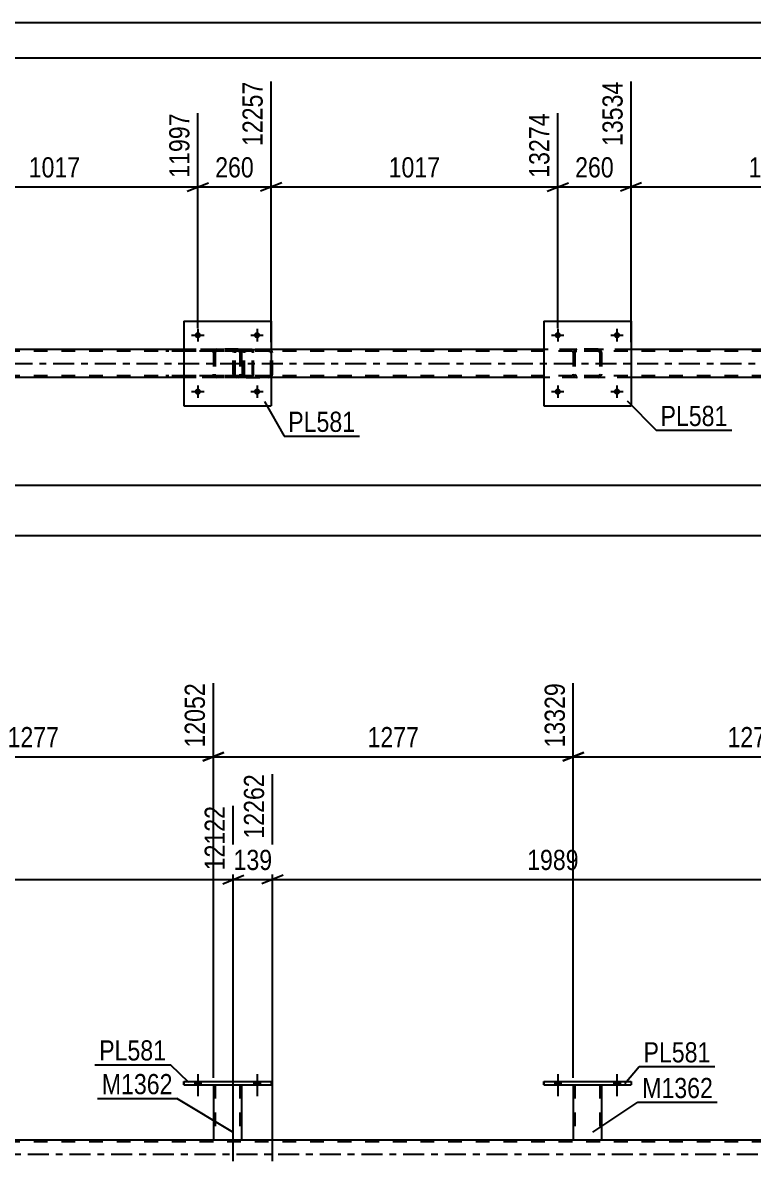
# Model space of a CAD drawing. Header units: millimetres. Extents: x 0 to 841, y 0 to 594.
# Drawn here: x 509.2 to 612.8, y 432.6 to 594 of the extents above; entities that cross this region are included whole.
import ezdxf

# ---------------------------------------------------------------- set-up
doc = ezdxf.new("R2010")
doc.units = ezdxf.units.MM
doc.linetypes.add('DXK_LINE_DOT2', pattern=[3.9198, 1.9599, -1.9599])
doc.linetypes.add('DXK_LINE_DOT3', pattern=[5.9187, 2.979, -0.9799, 0.9799, -0.9799])
doc.styles.add('Arial Narrow', font='ARIALN.TTF', dxfattribs={"height": 0.2})

# ---------------------------------------------------------------- blocks, each defined once
blk = doc.blocks.new('Unknown-103654073-1133')
at = {"color": 5, "linetype": 'Continuous'}
for p, q in [((841, 594), (0, 594)), ((836, 589), (5, 589))]:
    blk.add_line(p, q, dxfattribs=at)
blk = doc.blocks.new('Part-103654073-5120 - 5016')
at = {"color": 7, "linetype": 'DXK_LINE_DOT2'}
for p, q in [((587.31, 547.22), (587.35, 547.4)), ((587.35, 547.4), (587.31, 547.22)), ((587.55, 547.22), (587.57, 547.31)), ((587.57, 547.31), (587.62, 547.39)), ((587.61, 547.66), (587.79, 547.7)), ((587.79, 547.7), (587.61, 547.66)), ((587.62, 547.39), (587.7, 547.44)), ((587.7, 547.44), (587.79, 547.46)), ((590.83, 547.7), (587.79, 547.7)), ((590.83, 547.46), (587.79, 547.46)), ((590.83, 547.7), (591.01, 547.66)), ((591.01, 547.66), (590.83, 547.7)), ((590.83, 547.46), (590.92, 547.44)), ((590.92, 547.44), (591, 547.39)), ((591, 547.39), (591.05, 547.31)), ((591.05, 547.31), (591.07, 547.22)), ((591.27, 547.4), (591.31, 547.22)), ((591.31, 547.22), (591.27, 547.4)), ((587.31, 547.22), (587.31, 544.18)), ((587.55, 547.22), (587.55, 544.18)), ((591.07, 547.22), (591.07, 544.18)), ((591.31, 547.22), (591.31, 544.18)), ((587.35, 543.99), (587.31, 544.18)), ((587.31, 544.18), (587.35, 543.99)), ((587.57, 544.09), (587.55, 544.18)), ((587.62, 544.01), (587.57, 544.09)), ((587.7, 543.96), (587.62, 544.01)), ((591, 544.01), (590.92, 543.96)), ((591.05, 544.09), (591, 544.01)), ((591.07, 544.18), (591.05, 544.09)), ((591.31, 544.18), (591.27, 543.99)), ((591.27, 543.99), (591.31, 544.18)), ((587.79, 543.7), (587.61, 543.73)), ((587.61, 543.73), (587.79, 543.7)), ((587.79, 543.94), (587.7, 543.96)), ((590.83, 543.94), (587.79, 543.94)), ((590.83, 543.7), (587.79, 543.7)), ((590.92, 543.96), (590.83, 543.94)), ((591.01, 543.73), (590.83, 543.7)), ((590.83, 543.7), (591.01, 543.73))]:
    blk.add_line(p, q, dxfattribs=at)
at = {"color": 7, "linetype": 'DXK_LINE_DOT3'}
blk.add_line((589.31, 545.7), (589.31, 545.7), dxfattribs=at)
at = {"color": 2, "linetype": 'Continuous'}
for p, q in [((587.31, 544.18), (587.31, 544.17)), ((587.55, 544.18), (587.55, 544.17)), ((591.07, 544.17), (591.07, 544.18)), ((591.31, 544.18), (591.31, 544.17))]:
    blk.add_line(p, q, dxfattribs=at)
at = {"color": 7, "linetype": 'DXK_LINE_DOT2'}
for centre, start, end in [((587.79, 547.22), 112.5, 157.5), ((587.79, 547.22), 112.5, 157.5), ((590.83, 547.22), 22.5, 67.5), ((590.83, 547.22), 22.5, 67.5), ((587.79, 544.18), 202.5, 247.5), ((587.79, 544.18), 202.5, 247.5), ((590.83, 544.18), 292.5, 337.5), ((590.83, 544.18), 292.5, 337.5)]:
    blk.add_arc(centre, 0.48, start, end, dxfattribs=at)
blk = doc.blocks.new('Part-103654073-5126 - 5016')
at = {"color": 2, "linetype": 'Continuous'}
for p, q in [((532.03, 551.7), (532.03, 539.7)), ((532.03, 551.7), (544.43, 551.7)), ((544.43, 551.7), (544.43, 539.7)), ((532.03, 539.7), (544.43, 539.7))]:
    blk.add_line(p, q, dxfattribs=at)
blk = doc.blocks.new('Bolt-103654073-5049 - 5016')
at = {"linetype": 'Continuous'}
for points in [[(585.55, 549.7, -1), (584.67, 549.7, -1)], [(593.95, 549.7, -1), (593.07, 549.7, -1)]]:
    blk.add_hatch(color=1, dxfattribs=at).paths.add_polyline_path(points)
at = {"color": 1, "linetype": 'Continuous'}
for p, q in [((585.11, 550.58), (585.11, 548.82)), ((593.51, 550.58), (593.51, 548.82)), ((584.23, 549.7), (585.99, 549.7)), ((592.63, 549.7), (594.39, 549.7))]:
    blk.add_line(p, q, dxfattribs=at)
blk = doc.blocks.new('Bolt-103654073-5050 - 5016')
at = {"linetype": 'Continuous'}
for points in [[(585.55, 541.7, -1), (584.67, 541.7, -1)], [(593.95, 541.7, -1), (593.07, 541.7, -1)]]:
    blk.add_hatch(color=1, dxfattribs=at).paths.add_polyline_path(points)
at = {"color": 1, "linetype": 'Continuous'}
for p, q in [((585.11, 542.58), (585.11, 540.82)), ((593.51, 542.58), (593.51, 540.82)), ((584.23, 541.7), (585.99, 541.7)), ((592.63, 541.7), (594.39, 541.7))]:
    blk.add_line(p, q, dxfattribs=at)
blk = doc.blocks.new('Bolt-103654073-5051 - 5016')
at = {"linetype": 'Continuous'}
for points in [[(534.47, 549.7, -1), (533.59, 549.7, -1)], [(542.87, 549.7, -1), (541.99, 549.7, -1)]]:
    blk.add_hatch(color=1, dxfattribs=at).paths.add_polyline_path(points)
at = {"color": 1, "linetype": 'Continuous'}
for p, q in [((534.03, 550.58), (534.03, 548.82)), ((542.43, 550.58), (542.43, 548.82)), ((533.15, 549.7), (534.91, 549.7)), ((541.55, 549.7), (543.31, 549.7))]:
    blk.add_line(p, q, dxfattribs=at)
blk = doc.blocks.new('Bolt-103654073-5052 - 5016')
at = {"linetype": 'Continuous'}
for points in [[(534.47, 541.7, -1), (533.59, 541.7, -1)], [(542.87, 541.7, -1), (541.99, 541.7, -1)]]:
    blk.add_hatch(color=1, dxfattribs=at).paths.add_polyline_path(points)
at = {"color": 1, "linetype": 'Continuous'}
for p, q in [((534.03, 542.58), (534.03, 540.82)), ((542.43, 542.58), (542.43, 540.82)), ((533.15, 541.7), (534.91, 541.7)), ((541.55, 541.7), (543.31, 541.7))]:
    blk.add_line(p, q, dxfattribs=at)
blk = doc.blocks.new('Part-103654073-5119 - 5016')
at = {"color": 2, "linetype": 'Continuous'}
for p, q in [((583.11, 551.7), (583.11, 539.7)), ((583.11, 551.7), (595.51, 551.7)), ((595.51, 551.7), (595.51, 539.7)), ((583.11, 539.7), (595.51, 539.7))]:
    blk.add_line(p, q, dxfattribs=at)
blk = doc.blocks.new('Part-103654073-5127 - 5016')
at = {"color": 7, "linetype": 'DXK_LINE_DOT2'}
for p, q in [((536.23, 547.22), (536.27, 547.4)), ((536.27, 547.4), (536.23, 547.22)), ((536.47, 547.22), (536.49, 547.31)), ((536.49, 547.31), (536.54, 547.39)), ((536.53, 547.66), (536.71, 547.7)), ((536.71, 547.7), (536.53, 547.66)), ((536.54, 547.39), (536.62, 547.44)), ((536.62, 547.44), (536.71, 547.46)), ((539.75, 547.7), (536.71, 547.7)), ((539.75, 547.46), (536.71, 547.46)), ((539.75, 547.7), (539.93, 547.66)), ((539.93, 547.66), (539.75, 547.7)), ((539.75, 547.46), (539.84, 547.44)), ((539.84, 547.44), (539.92, 547.39)), ((539.92, 547.39), (539.97, 547.31)), ((539.97, 547.31), (539.99, 547.22)), ((540.19, 547.4), (540.23, 547.22)), ((540.23, 547.22), (540.19, 547.4)), ((536.23, 547.22), (536.23, 544.18)), ((536.47, 547.22), (536.47, 544.18)), ((539.99, 547.22), (539.99, 544.18)), ((540.23, 547.22), (540.23, 544.18)), ((536.27, 543.99), (536.23, 544.18)), ((536.23, 544.18), (536.27, 543.99)), ((536.49, 544.09), (536.47, 544.18)), ((536.54, 544.01), (536.49, 544.09)), ((536.62, 543.96), (536.54, 544.01)), ((539.92, 544.01), (539.84, 543.96)), ((539.97, 544.09), (539.92, 544.01)), ((539.99, 544.18), (539.97, 544.09)), ((540.23, 544.18), (540.19, 543.99)), ((540.19, 543.99), (540.23, 544.18)), ((536.71, 543.7), (536.53, 543.73)), ((536.53, 543.73), (536.71, 543.7)), ((536.71, 543.94), (536.62, 543.96)), ((539.75, 543.94), (536.71, 543.94)), ((539.75, 543.7), (536.71, 543.7)), ((539.84, 543.96), (539.75, 543.94)), ((539.93, 543.73), (539.75, 543.7)), ((539.75, 543.7), (539.93, 543.73))]:
    blk.add_line(p, q, dxfattribs=at)
at = {"color": 7, "linetype": 'DXK_LINE_DOT3'}
blk.add_line((538.23, 545.7), (538.23, 545.7), dxfattribs=at)
at = {"color": 2, "linetype": 'Continuous'}
for p, q in [((536.23, 544.18), (536.23, 544.17)), ((536.47, 544.18), (536.47, 544.17)), ((539.99, 544.17), (539.99, 544.18)), ((540.23, 544.18), (540.23, 544.17))]:
    blk.add_line(p, q, dxfattribs=at)
at = {"color": 7, "linetype": 'DXK_LINE_DOT2'}
for centre, start, end in [((536.71, 547.22), 112.5, 157.5), ((536.71, 547.22), 112.5, 157.5), ((539.75, 547.22), 22.5, 67.5), ((539.75, 547.22), 22.5, 67.5), ((536.71, 544.18), 202.5, 247.5), ((536.71, 544.18), 202.5, 247.5), ((539.75, 544.18), 292.5, 337.5), ((539.75, 544.18), 292.5, 337.5)]:
    blk.add_arc(centre, 0.48, start, end, dxfattribs=at)
blk = doc.blocks.new('Part-103654073-5158 - 5016')
at = {"color": 7, "linetype": 'DXK_LINE_DOT2'}
for p, q in [((541.65, 547.69), (529.5, 547.69)), ((541.65, 547.45), (529.5, 547.45)), ((539.1, 547.4), (539.06, 547.21)), ((539.31, 547.21), (539.33, 547.3)), ((539.33, 547.3), (539.38, 547.38)), ((539.56, 547.69), (539.37, 547.66)), ((539.38, 547.38), (539.47, 547.43)), ((539.47, 547.43), (539.56, 547.45)), ((540.38, 547.45), (540.38, 547.69)), ((541.76, 547.66), (541.65, 547.69)), ((541.65, 547.45), (541.7, 547.43)), ((541.7, 547.43), (541.75, 547.38)), ((541.75, 547.38), (541.78, 547.3)), ((541.84, 547.55), (541.76, 547.66)), ((541.78, 547.3), (541.79, 547.21)), ((541.9, 547.4), (541.84, 547.55)), ((541.92, 547.21), (541.9, 547.4)), ((539.06, 544.17), (539.06, 547.21)), ((539.31, 544.17), (539.31, 547.21)), ((541.79, 544.17), (541.79, 547.21)), ((541.92, 544.17), (541.92, 547.21)), ((539.06, 544.17), (539.1, 543.99)), ((539.33, 544.08), (539.31, 544.17)), ((539.38, 544), (539.33, 544.08)), ((539.47, 543.95), (539.38, 544)), ((541.75, 544), (541.7, 543.95)), ((541.78, 544.08), (541.75, 544)), ((541.79, 544.17), (541.78, 544.08)), ((541.9, 543.99), (541.92, 544.17)), ((541.65, 543.93), (529.5, 543.93)), ((541.65, 543.69), (529.5, 543.69)), ((539.37, 543.73), (539.56, 543.69)), ((539.56, 543.93), (539.47, 543.95)), ((540.38, 543.69), (540.38, 543.93)), ((541.7, 543.95), (541.65, 543.93)), ((541.65, 543.69), (541.76, 543.73)), ((541.76, 543.73), (541.84, 543.83)), ((541.84, 543.83), (541.9, 543.99))]:
    blk.add_line(p, q, dxfattribs=at)
for centre, start, end in [((539.55, 547.2), 111.1941, 156.1506), ((539.55, 544.19), 203.8494, 248.8059)]:
    blk.add_arc(centre, 0.492, start, end, dxfattribs=at)
blk = doc.blocks.new('Part-103654073-5187 - 5016')
at = {"color": 7, "linetype": 'DXK_LINE_DOT2'}
for p, q in [((540.42, 547.4), (540.38, 547.21)), ((540.63, 547.21), (540.65, 547.3)), ((540.65, 547.3), (540.71, 547.38)), ((540.89, 547.69), (540.69, 547.66)), ((540.71, 547.38), (540.79, 547.43)), ((540.79, 547.43), (540.89, 547.45)), ((540.89, 547.69), (544.12, 547.69)), ((555.88, 547.69), (540.89, 547.69)), ((555.88, 547.45), (540.89, 547.45)), ((544.32, 547.66), (544.12, 547.69)), ((544.12, 547.45), (544.22, 547.43)), ((544.22, 547.43), (544.3, 547.38)), ((544.3, 547.38), (544.36, 547.3)), ((544.36, 547.3), (544.38, 547.21)), ((544.6, 547.38), (544.59, 547.4)), ((544.63, 547.21), (544.6, 547.38)), ((540.38, 544.17), (540.38, 547.21)), ((540.63, 544.17), (540.63, 547.21)), ((544.38, 544.17), (544.38, 547.21)), ((544.63, 544.17), (544.63, 547.21)), ((540.38, 544.17), (540.42, 543.99)), ((540.65, 544.08), (540.63, 544.17)), ((540.71, 544), (540.65, 544.08)), ((540.79, 543.95), (540.71, 544)), ((544.3, 544), (544.22, 543.95)), ((544.36, 544.08), (544.3, 544)), ((544.38, 544.17), (544.36, 544.08)), ((544.59, 543.99), (544.63, 544.17)), ((540.69, 543.73), (540.89, 543.69)), ((540.89, 543.93), (540.79, 543.95)), ((555.88, 543.93), (540.89, 543.93)), ((540.89, 543.69), (544.12, 543.69)), ((555.88, 543.69), (540.89, 543.69)), ((544.22, 543.95), (544.12, 543.93)), ((544.12, 543.69), (544.32, 543.73))]:
    blk.add_line(p, q, dxfattribs=at)
for centre, start, end in [((540.87, 547.19), 110.7584, 155.6801), ((544.14, 547.19), 24.32, 69.2417), ((540.87, 544.19), 204.32, 249.2417), ((544.14, 544.19), 290.7584, 335.6801)]:
    blk.add_arc(centre, 0.496, start, end, dxfattribs=at)
blk = doc.blocks.new('Part-103654073-5219 - 5016')
at = {"color": 7, "linetype": 'DXK_LINE_DOT2'}
for p, q in [((747.9, 547.45), (105.11, 547.45)), ((744.1, 547.69), (123.39, 547.69)), ((544.43, 547.69), (532.03, 547.69)), ((595.51, 547.69), (583.11, 547.69)), ((747.9, 543.93), (105.11, 543.93)), ((697.67, 543.69), (123.39, 543.69)), ((544.43, 543.69), (532.03, 543.69)), ((595.51, 543.69), (583.11, 543.69))]:
    blk.add_line(p, q, dxfattribs=at)
at = {"color": 2, "linetype": 'Continuous'}
for p, q in [((532.03, 547.69), (493.35, 547.69)), ((583.11, 547.69), (544.43, 547.69)), ((634.19, 547.69), (595.51, 547.69)), ((532.03, 543.69), (493.35, 543.69)), ((583.11, 543.69), (544.43, 543.69)), ((634.19, 543.69), (595.51, 543.69))]:
    blk.add_line(p, q, dxfattribs=at)
at = {"color": 7, "linetype": 'DXK_LINE_DOT3'}
blk.add_line((105.11, 545.69), (747.9, 545.69), dxfattribs=at)
blk = doc.blocks.new('Bolt-103654073-3380 - 3325')
at = {"linetype": 'Continuous'}
for points in [[(533.59, 443.42), (534.47, 443.42), (534.47, 443.9), (533.59, 443.9)], [(541.99, 443.42), (542.87, 443.42), (542.87, 443.9), (541.99, 443.9)]]:
    blk.add_hatch(color=1, dxfattribs=at).paths.add_polyline_path(points)
at = {"color": 1, "linetype": 'Continuous'}
for p, q in [((534.03, 444.9), (534.03, 441.78)), ((542.43, 444.9), (542.43, 441.78)), ((533.59, 443.9), (533.59, 443.42)), ((534.47, 443.9), (534.47, 443.42)), ((541.99, 443.9), (541.99, 443.42)), ((542.87, 443.9), (542.87, 443.42))]:
    blk.add_line(p, q, dxfattribs=at)
blk = doc.blocks.new('Part-103654073-3457 - 3325')
at = {"color": 2, "linetype": 'Continuous'}
for p, q in [((532.03, 443.42), (532.03, 443.9)), ((532.03, 443.9), (532.03, 443.9)), ((532.03, 443.9), (544.43, 443.9)), ((532.03, 443.42), (532.03, 443.42)), ((532.03, 443.42), (544.43, 443.42)), ((544.43, 443.9), (544.43, 443.42))]:
    blk.add_line(p, q, dxfattribs=at)
at = {"color": 7, "linetype": 'DXK_LINE_DOT2'}
for p, q in [((532.03, 443.9), (532.03, 443.42)), ((532.03, 443.9), (532.03, 443.9)), ((532.03, 443.42), (532.03, 443.42)), ((544.43, 443.9), (544.43, 443.42))]:
    blk.add_line(p, q, dxfattribs=at)
blk = doc.blocks.new('Bolt-103654073-3339 - 3325')
at = {"linetype": 'Continuous'}
for points in [[(533.59, 443.42), (534.47, 443.42), (534.47, 443.9), (533.59, 443.9)], [(541.99, 443.42), (542.87, 443.42), (542.87, 443.9), (541.99, 443.9)]]:
    blk.add_hatch(color=1, dxfattribs=at).paths.add_polyline_path(points)
at = {"color": 1, "linetype": 'Continuous'}
for p, q in [((534.03, 444.9), (534.03, 441.78)), ((542.43, 444.9), (542.43, 441.78)), ((533.59, 443.9), (533.59, 443.42)), ((534.47, 443.9), (534.47, 443.42)), ((541.99, 443.9), (541.99, 443.42)), ((542.87, 443.9), (542.87, 443.42))]:
    blk.add_line(p, q, dxfattribs=at)
blk = doc.blocks.new('Bolt-103654073-3340 - 3325')
at = {"linetype": 'Continuous'}
for points in [[(584.67, 443.42), (585.55, 443.42), (585.55, 443.9), (584.67, 443.9)], [(593.07, 443.42), (593.95, 443.42), (593.95, 443.9), (593.07, 443.9)]]:
    blk.add_hatch(color=1, dxfattribs=at).paths.add_polyline_path(points)
at = {"color": 1, "linetype": 'Continuous'}
for p, q in [((585.11, 444.9), (585.11, 441.78)), ((593.51, 444.9), (593.51, 441.78)), ((584.67, 443.9), (584.67, 443.42)), ((585.55, 443.9), (585.55, 443.42)), ((593.07, 443.9), (593.07, 443.42)), ((593.95, 443.9), (593.95, 443.42))]:
    blk.add_line(p, q, dxfattribs=at)
blk = doc.blocks.new('Bolt-103654073-3341 - 3325')
at = {"linetype": 'Continuous'}
for points in [[(584.67, 443.42), (585.55, 443.42), (585.55, 443.9), (584.67, 443.9)], [(593.07, 443.42), (593.95, 443.42), (593.95, 443.9), (593.07, 443.9)]]:
    blk.add_hatch(color=1, dxfattribs=at).paths.add_polyline_path(points)
at = {"color": 1, "linetype": 'Continuous'}
for p, q in [((585.11, 444.9), (585.11, 441.78)), ((593.51, 444.9), (593.51, 441.78)), ((584.67, 443.9), (584.67, 443.42)), ((585.55, 443.9), (585.55, 443.42)), ((593.07, 443.9), (593.07, 443.42)), ((593.95, 443.9), (593.95, 443.42))]:
    blk.add_line(p, q, dxfattribs=at)
blk = doc.blocks.new('Part-103654073-3452 - 3325')
at = {"color": 2, "linetype": 'Continuous'}
for p, q in [((536.23, 443.42), (536.23, 435.58)), ((540.23, 443.42), (540.23, 435.58)), ((540.19, 435.58), (536.23, 435.58)), ((540.23, 435.58), (540.19, 435.58))]:
    blk.add_line(p, q, dxfattribs=at)
at = {"color": 7, "linetype": 'DXK_LINE_DOT2'}
for p, q in [((536.23, 443.42), (540.23, 443.42)), ((536.23, 443.42), (536.23, 443.42)), ((536.23, 443.42), (536.23, 443.42)), ((536.47, 443.42), (536.47, 435.58)), ((539.99, 443.42), (539.99, 435.58)), ((540.23, 443.42), (540.23, 443.42)), ((540.23, 443.42), (540.23, 443.42)), ((539.97, 435.58), (539.99, 435.58))]:
    blk.add_line(p, q, dxfattribs=at)
blk = doc.blocks.new('Part-103654073-3477 - 3325')
at = {"color": 2, "linetype": 'Continuous'}
for p, q in [((587.31, 443.42), (587.31, 435.58)), ((591.31, 443.42), (591.31, 435.58)), ((591.27, 435.58), (587.31, 435.58)), ((591.31, 435.58), (591.27, 435.58))]:
    blk.add_line(p, q, dxfattribs=at)
at = {"color": 7, "linetype": 'DXK_LINE_DOT2'}
for p, q in [((587.31, 443.42), (591.31, 443.42)), ((587.31, 443.42), (587.31, 443.42)), ((587.31, 443.42), (587.31, 443.42)), ((587.55, 443.42), (587.55, 435.58)), ((591.07, 443.42), (591.07, 435.58)), ((591.31, 443.42), (591.31, 443.42)), ((591.31, 443.42), (591.31, 443.42)), ((591.05, 435.58), (591.07, 435.58))]:
    blk.add_line(p, q, dxfattribs=at)
blk = doc.blocks.new('Part-103654073-3482 - 3325')
at = {"color": 2, "linetype": 'Continuous'}
for p, q in [((583.11, 443.42), (583.11, 443.9)), ((583.11, 443.9), (583.11, 443.9)), ((583.11, 443.9), (595.51, 443.9)), ((583.11, 443.42), (583.11, 443.42)), ((583.11, 443.42), (595.51, 443.42)), ((595.51, 443.9), (595.51, 443.42))]:
    blk.add_line(p, q, dxfattribs=at)
at = {"color": 7, "linetype": 'DXK_LINE_DOT2'}
for p, q in [((583.11, 443.9), (583.11, 443.42)), ((583.11, 443.9), (583.11, 443.9)), ((583.11, 443.42), (583.11, 443.42)), ((595.51, 443.9), (595.51, 443.42))]:
    blk.add_line(p, q, dxfattribs=at)
blk = doc.blocks.new('Part-103654073-3585 - 3325')
at = {"color": 7, "linetype": 'DXK_LINE_DOT2'}
for p, q in [((747.9, 435.34), (54.16, 435.34)), ((744.55, 435.58), (178.67, 435.58)), ((540.23, 435.58), (536.23, 435.58)), ((591.31, 435.58), (587.31, 435.58))]:
    blk.add_line(p, q, dxfattribs=at)
at = {"color": 2, "linetype": 'Continuous'}
for p, q in [((536.23, 435.58), (489.15, 435.58)), ((587.31, 435.58), (540.23, 435.58)), ((638.39, 435.58), (591.31, 435.58))]:
    blk.add_line(p, q, dxfattribs=at)
at = {"color": 7, "linetype": 'DXK_LINE_DOT3'}
blk.add_line((54.16, 433.58), (747.9, 433.58), dxfattribs=at)
blk = doc.blocks.new('StraightDimension-103654073-5849 - 5016')
at = {"color": 7, "linetype": 'Continuous'}
blk.add_line((64.22, 521.29), (748.54, 521.29), dxfattribs=at)
blk = doc.blocks.new('StraightDimension-103654073-7844 - 5016')
at = {"color": 7, "linetype": 'Continuous'}
blk.add_line((64.86, 528.44), (747.9, 528.44), dxfattribs=at)
blk = doc.blocks.new('StraightDimension-103654073-5334 - 5016')
at = {"color": 7, "linetype": 'Continuous'}
for p, q in [((493.35, 548.69), (493.35, 585.66)), ((534.03, 550.7), (534.03, 581.16)), ((494.85, 571.32), (491.85, 570.12)), ((493.35, 570.72), (534.03, 570.72)), ((532.53, 570.12), (535.53, 571.32))]:
    blk.add_line(p, q, dxfattribs=at)
at = {"color": 0, "linetype": 'Continuous'}
blk.add_wipeout([(533.43, 581.76), (529.23, 581.76), (529.23, 571.42), (533.43, 571.42)], dxfattribs=at)
at = {"color": 0}
blk.add_wipeout([(517.95, 571.47), (517.95, 575.67), (509.43, 575.67), (509.43, 571.47)], dxfattribs=at)
at = {"color": 3, "linetype": 'Continuous', "style": 'Arial Narrow'}
blk.add_text('11997', height=2.863, rotation=90.0002, dxfattribs=at).set_placement((532.83, 572.02))
at = {"color": 3, "style": 'Arial Narrow'}
blk.add_text('1017', height=2.863, dxfattribs=at).set_placement((510.03, 572.07))
blk = doc.blocks.new('StraightDimension-103654073-5330 - 5016')
at = {"color": 7, "linetype": 'Continuous'}
for p, q in [((595.51, 548.69), (595.51, 585.66)), ((636.19, 550.7), (636.19, 581.16)), ((597.01, 571.32), (594.01, 570.12)), ((595.51, 570.72), (636.19, 570.72)), ((634.69, 570.12), (637.69, 571.32))]:
    blk.add_line(p, q, dxfattribs=at)
at = {"color": 0, "linetype": 'Continuous'}
blk.add_wipeout([(635.59, 581.76), (631.39, 581.76), (631.39, 571.42), (635.59, 571.42)], dxfattribs=at)
at = {"color": 0}
blk.add_wipeout([(620.11, 571.47), (620.11, 575.67), (611.59, 575.67), (611.59, 571.47)], dxfattribs=at)
at = {"color": 3, "linetype": 'Continuous', "style": 'Arial Narrow'}
blk.add_text('14551', height=2.863, rotation=90.0002, dxfattribs=at).set_placement((634.99, 572.02))
at = {"color": 3, "style": 'Arial Narrow'}
blk.add_text('1017', height=2.863, dxfattribs=at).set_placement((612.19, 572.07))
blk = doc.blocks.new('StraightDimension-103654073-5331 - 5016')
at = {"color": 7, "linetype": 'Continuous'}
for p, q in [((595.51, 548.69), (595.51, 585.66)), ((585.11, 550.7), (585.11, 581.16)), ((583.61, 570.12), (586.61, 571.32)), ((585.11, 570.72), (595.51, 570.72)), ((597.01, 571.32), (594.01, 570.12))]:
    blk.add_line(p, q, dxfattribs=at)
at = {"color": 0}
blk.add_wipeout([(593.65, 571.47), (593.65, 575.67), (586.97, 575.67), (586.97, 571.47)], dxfattribs=at)
at = {"color": 3, "style": 'Arial Narrow'}
blk.add_text('260', height=2.863, dxfattribs=at).set_placement((587.57, 572.07))
at = {"color": 0, "linetype": 'Continuous'}
blk.add_wipeout([(594.91, 586.26), (590.71, 586.26), (590.71, 575.92), (594.91, 575.92)], dxfattribs=at)
at = {"color": 3, "linetype": 'Continuous', "style": 'Arial Narrow'}
blk.add_text('13534', height=2.863, rotation=90.0002, dxfattribs=at).set_placement((594.31, 576.52))
blk = doc.blocks.new('StraightDimension-103654073-5332 - 5016')
at = {"color": 7, "linetype": 'Continuous'}
for p, q in [((544.43, 548.69), (544.43, 585.66)), ((585.11, 550.7), (585.11, 581.16)), ((545.93, 571.32), (542.93, 570.12)), ((544.43, 570.72), (585.11, 570.72)), ((583.61, 570.12), (586.61, 571.32))]:
    blk.add_line(p, q, dxfattribs=at)
at = {"color": 0, "linetype": 'Continuous'}
blk.add_wipeout([(584.51, 581.76), (580.31, 581.76), (580.31, 571.42), (584.51, 571.42)], dxfattribs=at)
at = {"color": 0}
blk.add_wipeout([(569.03, 571.47), (569.03, 575.67), (560.51, 575.67), (560.51, 571.47)], dxfattribs=at)
at = {"color": 3, "linetype": 'Continuous', "style": 'Arial Narrow'}
blk.add_text('13274', height=2.863, rotation=90.0002, dxfattribs=at).set_placement((583.91, 572.02))
at = {"color": 3, "style": 'Arial Narrow'}
blk.add_text('1017', height=2.863, dxfattribs=at).set_placement((561.11, 572.07))
blk = doc.blocks.new('StraightDimension-103654073-5333 - 5016')
at = {"color": 7, "linetype": 'Continuous'}
for p, q in [((544.43, 548.69), (544.43, 585.66)), ((534.03, 550.7), (534.03, 581.16)), ((532.53, 570.12), (535.53, 571.32)), ((534.03, 570.72), (544.43, 570.72)), ((545.93, 571.32), (542.93, 570.12))]:
    blk.add_line(p, q, dxfattribs=at)
at = {"color": 0}
blk.add_wipeout([(542.57, 571.47), (542.57, 575.67), (535.89, 575.67), (535.89, 571.47)], dxfattribs=at)
at = {"color": 3, "style": 'Arial Narrow'}
blk.add_text('260', height=2.863, dxfattribs=at).set_placement((536.49, 572.07))
at = {"color": 0, "linetype": 'Continuous'}
blk.add_wipeout([(543.83, 586.26), (539.63, 586.26), (539.63, 575.92), (543.83, 575.92)], dxfattribs=at)
at = {"color": 3, "linetype": 'Continuous', "style": 'Arial Narrow'}
blk.add_text('12257', height=2.863, rotation=90.0002, dxfattribs=at).set_placement((543.23, 576.52))
blk = doc.blocks.new('StraightDimension-103654073-4331 - 3325')
at = {"color": 7, "linetype": 'Continuous'}
for p, q in [((544.63, 432.58), (544.63, 487.46)), ((624.19, 432.58), (624.19, 482.96)), ((546.13, 473.12), (543.13, 471.92)), ((622.69, 471.92), (625.69, 473.12)), ((544.63, 472.52), (624.19, 472.52))]:
    blk.add_line(p, q, dxfattribs=at)
at = {"color": 0, "linetype": 'Continuous'}
blk.add_wipeout([(623.59, 483.56), (619.39, 483.56), (619.39, 473.22), (623.59, 473.22)], dxfattribs=at)
at = {"color": 0}
blk.add_wipeout([(588.67, 473.27), (588.67, 477.47), (580.16, 477.47), (580.16, 473.27)], dxfattribs=at)
at = {"color": 3, "linetype": 'Continuous', "style": 'Arial Narrow'}
blk.add_text('14251', height=2.863, rotation=90.0002, dxfattribs=at).set_placement((622.99, 473.82))
at = {"color": 3, "style": 'Arial Narrow'}
blk.add_text('1989', height=2.863, dxfattribs=at).set_placement((580.76, 473.87))
blk = doc.blocks.new('StraightDimension-103654073-4563 - 3325')
at = {"color": 7, "linetype": 'Continuous'}
for p, q in [((536.23, 444.42), (536.23, 500.37)), ((587.31, 444.42), (587.31, 500.37)), ((537.73, 490.53), (534.73, 489.33)), ((536.23, 489.93), (587.31, 489.93)), ((585.81, 489.33), (588.81, 490.53))]:
    blk.add_line(p, q, dxfattribs=at)
at = {"color": 0, "linetype": 'Continuous'}
blk.add_wipeout([(586.71, 500.97), (582.51, 500.97), (582.51, 490.63), (586.71, 490.63)], dxfattribs=at)
at = {"color": 0}
blk.add_wipeout([(566.03, 490.68), (566.03, 494.88), (557.51, 494.88), (557.51, 490.68)], dxfattribs=at)
at = {"color": 3, "linetype": 'Continuous', "style": 'Arial Narrow'}
blk.add_text('13329', height=2.863, rotation=90.0002, dxfattribs=at).set_placement((586.11, 491.23))
at = {"color": 3, "style": 'Arial Narrow'}
blk.add_text('1277', height=2.863, dxfattribs=at).set_placement((558.11, 491.28))
blk = doc.blocks.new('StraightDimension-103654073-4293 - 3325')
at = {"color": 7, "linetype": 'Continuous'}
for p, q in [((459.5, 432.58), (459.5, 487.46)), ((539.06, 432.58), (539.06, 482.96)), ((461, 473.12), (458, 471.92)), ((537.56, 471.92), (540.56, 473.12)), ((459.5, 472.52), (539.06, 472.52))]:
    blk.add_line(p, q, dxfattribs=at)
at = {"color": 0, "linetype": 'Continuous'}
blk.add_wipeout([(538.46, 483.56), (534.26, 483.56), (534.26, 473.22), (538.46, 473.22)], dxfattribs=at)
at = {"color": 0}
blk.add_wipeout([(503.54, 473.27), (503.54, 477.47), (495.02, 477.47), (495.02, 473.27)], dxfattribs=at)
at = {"color": 3, "linetype": 'Continuous', "style": 'Arial Narrow'}
blk.add_text('12122', height=2.863, rotation=90.0002, dxfattribs=at).set_placement((537.86, 473.82))
at = {"color": 3, "style": 'Arial Narrow'}
blk.add_text('1989', height=2.863, dxfattribs=at).set_placement((495.62, 473.87))
blk = doc.blocks.new('StraightDimension-103654073-4312 - 3325')
at = {"color": 7, "linetype": 'Continuous'}
for p, q in [((544.63, 432.58), (544.63, 487.46)), ((539.06, 432.58), (539.06, 482.96)), ((537.56, 471.92), (540.56, 473.12)), ((546.13, 473.12), (543.13, 471.92)), ((539.06, 472.52), (544.63, 472.52))]:
    blk.add_line(p, q, dxfattribs=at)
at = {"color": 0}
blk.add_wipeout([(545.19, 473.27), (545.19, 477.47), (538.5, 477.47), (538.5, 473.27)], dxfattribs=at)
at = {"color": 3, "style": 'Arial Narrow'}
blk.add_text('139', height=2.863, dxfattribs=at).set_placement((539.1, 473.87))
at = {"color": 0, "linetype": 'Continuous'}
blk.add_wipeout([(544.03, 488.06), (539.83, 488.06), (539.83, 477.72), (544.03, 477.72)], dxfattribs=at)
at = {"color": 3, "linetype": 'Continuous', "style": 'Arial Narrow'}
blk.add_text('12262', height=2.863, rotation=90.0002, dxfattribs=at).set_placement((543.43, 478.32))
blk = doc.blocks.new('StraightDimension-103654073-4553 - 3325')
at = {"color": 7, "linetype": 'Continuous'}
for p, q in [((587.31, 444.42), (587.31, 500.37)), ((638.39, 444.42), (638.39, 500.37)), ((588.81, 490.53), (585.81, 489.33)), ((587.31, 489.93), (638.39, 489.93)), ((636.89, 489.33), (639.89, 490.53))]:
    blk.add_line(p, q, dxfattribs=at)
at = {"color": 0, "linetype": 'Continuous'}
blk.add_wipeout([(637.79, 500.97), (633.59, 500.97), (633.59, 490.63), (637.79, 490.63)], dxfattribs=at)
at = {"color": 0}
blk.add_wipeout([(617.11, 490.68), (617.11, 494.88), (608.59, 494.88), (608.59, 490.68)], dxfattribs=at)
at = {"color": 3, "linetype": 'Continuous', "style": 'Arial Narrow'}
blk.add_text('14606', height=2.863, rotation=90.0002, dxfattribs=at).set_placement((637.19, 491.23))
at = {"color": 3, "style": 'Arial Narrow'}
blk.add_text('1277', height=2.863, dxfattribs=at).set_placement((609.19, 491.28))
blk = doc.blocks.new('StraightDimension-103654073-4573 - 3325')
at = {"color": 7, "linetype": 'Continuous'}
for p, q in [((485.15, 444.42), (485.15, 500.37)), ((536.23, 444.42), (536.23, 500.37)), ((486.65, 490.53), (483.65, 489.33)), ((485.15, 489.93), (536.23, 489.93)), ((534.73, 489.33), (537.73, 490.53))]:
    blk.add_line(p, q, dxfattribs=at)
at = {"color": 0, "linetype": 'Continuous'}
blk.add_wipeout([(535.63, 500.97), (531.43, 500.97), (531.43, 490.63), (535.63, 490.63)], dxfattribs=at)
at = {"color": 0}
blk.add_wipeout([(514.95, 490.68), (514.95, 494.88), (506.43, 494.88), (506.43, 490.68)], dxfattribs=at)
at = {"color": 3, "linetype": 'Continuous', "style": 'Arial Narrow'}
blk.add_text('12052', height=2.863, rotation=90.0002, dxfattribs=at).set_placement((535.03, 491.23))
at = {"color": 3, "style": 'Arial Narrow'}
blk.add_text('1277', height=2.863, dxfattribs=at).set_placement((507.03, 491.28))
blk = doc.blocks.new('Mark-103654073-5115 - 5016')
at = {"color": 0}
blk.add_wipeout([(609.2, 536.82), (609.2, 539.82), (599.69, 539.82), (599.69, 536.82)], dxfattribs=at)
blk.add_wipeout([(609.2, 536.82), (609.2, 539.82), (599.69, 539.82), (599.69, 536.82)], dxfattribs=at)
at = {"color": 30, "linetype": 'Continuous'}
for p, q in [((594.96, 540.39), (599.09, 536.22)), ((599.09, 536.22), (609.8, 536.22))]:
    blk.add_line(p, q, dxfattribs=at)
at = {"color": 3, "style": 'Arial Narrow'}
blk.add_text('PL581', height=2.863, dxfattribs=at).set_placement((599.69, 536.82))
blk = doc.blocks.new('Mark-103654073-5122 - 5016')
at = {"color": 0}
blk.add_wipeout([(556.36, 535.99), (556.36, 538.99), (546.86, 538.99), (546.86, 535.99)], dxfattribs=at)
blk.add_wipeout([(556.36, 535.99), (556.36, 538.99), (546.86, 538.99), (546.86, 535.99)], dxfattribs=at)
at = {"color": 30, "linetype": 'Continuous'}
for p, q in [((543.48, 540.31), (546.26, 535.39)), ((546.26, 535.39), (556.96, 535.39))]:
    blk.add_line(p, q, dxfattribs=at)
at = {"color": 3, "style": 'Arial Narrow'}
blk.add_text('PL581', height=2.863, dxfattribs=at).set_placement((546.86, 535.99))
blk = doc.blocks.new('Mark-103654073-3448 - 3325')
at = {"color": 0}
blk.add_wipeout([(530.45, 442.08), (530.45, 445.08), (520.4, 445.08), (520.4, 442.08)], dxfattribs=at)
blk.add_wipeout([(530.45, 442.08), (530.45, 445.08), (520.4, 445.08), (520.4, 442.08)], dxfattribs=at)
at = {"color": 30, "linetype": 'Continuous'}
for p in [(519.8, 441.48), (539, 436.68)]:
    blk.add_line(p, (531.05, 441.48), dxfattribs=at)
at = {"color": 3, "style": 'Arial Narrow'}
blk.add_text('M1362', height=2.863, dxfattribs=at).set_placement((520.4, 442.08))
blk = doc.blocks.new('Mark-103654073-3453 - 3325')
at = {"color": 0}
blk.add_wipeout([(529.54, 446.86), (529.54, 449.86), (520.03, 449.86), (520.03, 446.86)], dxfattribs=at)
blk.add_wipeout([(529.54, 446.86), (529.54, 449.86), (520.03, 449.86), (520.03, 446.86)], dxfattribs=at)
at = {"color": 30, "linetype": 'Continuous'}
for p in [(519.43, 446.26), (532.76, 443.76)]:
    blk.add_line(p, (530.14, 446.26), dxfattribs=at)
at = {"color": 3, "style": 'Arial Narrow'}
blk.add_text('PL581', height=2.863, dxfattribs=at).set_placement((520.03, 446.86))
blk = doc.blocks.new('Mark-103654073-3473 - 3325')
at = {"color": 0}
blk.add_wipeout([(607.14, 441.53), (607.14, 444.53), (597.09, 444.53), (597.09, 441.53)], dxfattribs=at)
blk.add_wipeout([(607.14, 441.53), (607.14, 444.53), (597.09, 444.53), (597.09, 441.53)], dxfattribs=at)
at = {"color": 30, "linetype": 'Continuous'}
for p, q in [((590.08, 436.68), (596.49, 440.93)), ((596.49, 440.93), (607.74, 440.93))]:
    blk.add_line(p, q, dxfattribs=at)
at = {"color": 3, "style": 'Arial Narrow'}
blk.add_text('M1362', height=2.863, dxfattribs=at).set_placement((597.09, 441.53))
blk = doc.blocks.new('Mark-103654073-3478 - 3325')
at = {"color": 0}
blk.add_wipeout([(606.78, 446.59), (606.78, 449.59), (597.28, 449.59), (597.28, 446.59)], dxfattribs=at)
blk.add_wipeout([(606.78, 446.59), (606.78, 449.59), (597.28, 449.59), (597.28, 446.59)], dxfattribs=at)
at = {"color": 30, "linetype": 'Continuous'}
for p, q in [((594.63, 443.62), (596.68, 445.99)), ((596.68, 445.99), (607.38, 445.99))]:
    blk.add_line(p, q, dxfattribs=at)
at = {"color": 3, "style": 'Arial Narrow'}
blk.add_text('PL581', height=2.863, dxfattribs=at).set_placement((597.28, 446.59))

msp = doc.modelspace()

# ---------------------------------------------------------------- block references
for name in ['Unknown-103654073-1133', 'Part-103654073-5126 - 5016', 'Bolt-103654073-5051 - 5016', 'Part-103654073-5119 - 5016', 'Bolt-103654073-5049 - 5016', 'Part-103654073-5219 - 5016', 'Part-103654073-5158 - 5016', 'Part-103654073-5127 - 5016', 'Part-103654073-5187 - 5016', 'Part-103654073-5120 - 5016', 'Bolt-103654073-5052 - 5016', 'Bolt-103654073-5050 - 5016', 'Bolt-103654073-3380 - 3325', 'Bolt-103654073-3339 - 3325', 'Bolt-103654073-3340 - 3325', 'Bolt-103654073-3341 - 3325', 'Part-103654073-3457 - 3325', 'Part-103654073-3452 - 3325', 'Part-103654073-3482 - 3325', 'Part-103654073-3477 - 3325', 'Part-103654073-3585 - 3325']:
    msp.add_blockref(name, (0, 0))

# ---------------------------------------------------------------- next in the draw order: block references
for name in ['StraightDimension-103654073-5334 - 5016', 'StraightDimension-103654073-5330 - 5016', 'StraightDimension-103654073-5849 - 5016', 'StraightDimension-103654073-4331 - 3325']:
    msp.add_blockref(name, (0, 0))

# ---------------------------------------------------------------- next in the draw order: block references
for name in ['StraightDimension-103654073-5331 - 5016', 'StraightDimension-103654073-7844 - 5016', 'StraightDimension-103654073-4563 - 3325']:
    msp.add_blockref(name, (0, 0))

# ---------------------------------------------------------------- next in the draw order: block references
for name in ['StraightDimension-103654073-5332 - 5016', 'Mark-103654073-5122 - 5016', 'Mark-103654073-5115 - 5016', 'StraightDimension-103654073-4553 - 3325', 'StraightDimension-103654073-4293 - 3325']:
    msp.add_blockref(name, (0, 0))

# ---------------------------------------------------------------- next in the draw order: block references
for name in ['StraightDimension-103654073-5333 - 5016', 'StraightDimension-103654073-4312 - 3325', 'Mark-103654073-3473 - 3325']:
    msp.add_blockref(name, (0, 0))

# ---------------------------------------------------------------- next in the draw order: block references
for name in ['StraightDimension-103654073-4573 - 3325', 'Mark-103654073-3478 - 3325']:
    msp.add_blockref(name, (0, 0))

# ---------------------------------------------------------------- next in the draw order: block references
msp.add_blockref('Mark-103654073-3448 - 3325', (0, 0))

# ---------------------------------------------------------------- next in the draw order: block references
msp.add_blockref('Mark-103654073-3453 - 3325', (0, 0))

doc.saveas('drawing.dxf')
